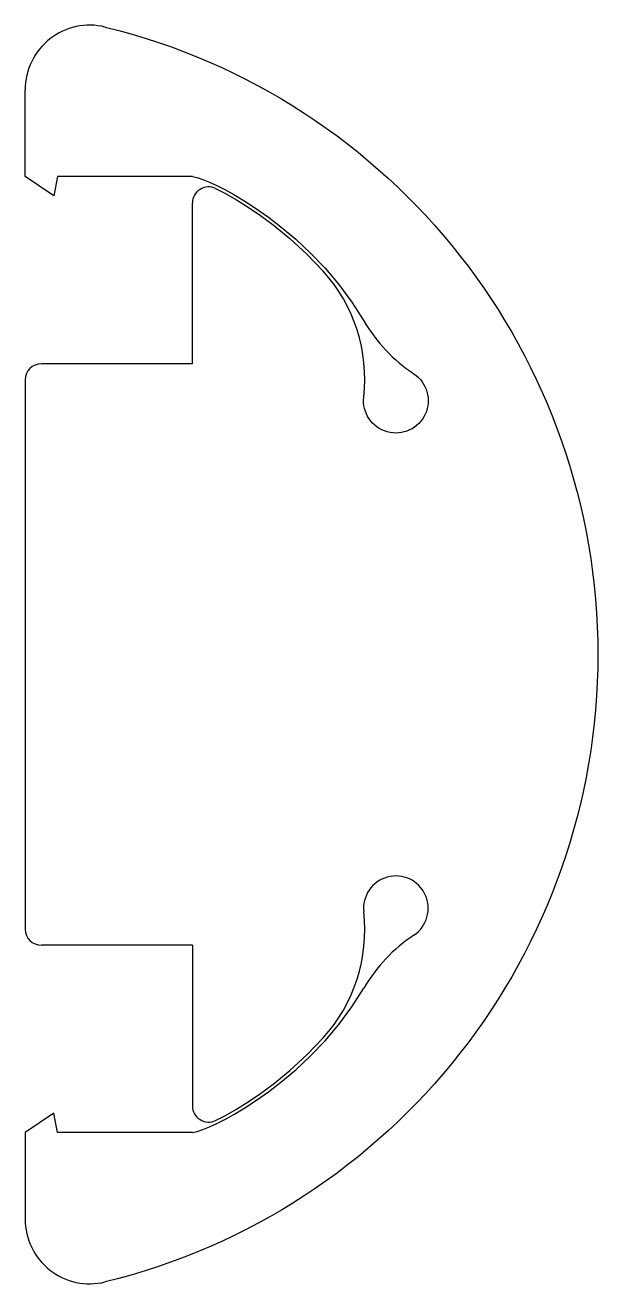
# Model space of a CAD drawing. Extents: x 1.9 to 19.7, y 151.1 to 190.
import ezdxf

# ---------------------------------------------------------------- set-up
doc = ezdxf.new("R2010")
doc.units = 0
doc.header["$LTSCALE"] = 12.7
doc.header["$MEASUREMENT"] = 0
doc.layers.add('VISIBLE', color=7, linetype='CONTINUOUS')

msp = doc.modelspace()

# ---------------------------------------------------------------- linework, layer by layer
at = {"layer": 'VISIBLE'}
for p, q in [((1.948, 185.335), (1.948, 188.017)), ((2.839, 184.735), (1.948, 185.335)), ((2.948, 185.335), (2.839, 184.735)), ((7.123, 185.335), (2.948, 185.335)), ((7.123, 179.535), (7.123, 184.51)), ((7.123, 179.535), (2.448, 179.535)), ((1.948, 179.035), (1.948, 162.033)), ((7.123, 161.533), (2.448, 161.533)), ((7.123, 161.533), (7.123, 156.557)), ((2.839, 156.333), (1.948, 155.733)), ((2.948, 155.733), (2.839, 156.333)), ((1.948, 155.733), (1.948, 153.051)), ((7.123, 155.733), (2.948, 155.733))]:
    msp.add_line(p, q, dxfattribs=at)
at = {"layer": 'VISIBLE', "flags": 128}
for points in [[(7.123, 185.335), (7.267, 185.299), (7.443, 185.24), (7.648, 185.158), (7.877, 185.053), (8.129, 184.926), (8.401, 184.776), (8.743, 184.571), (9.103, 184.335), (9.476, 184.07), (9.859, 183.775), (10.319, 183.387), (10.778, 182.959), (11.226, 182.491), (11.656, 181.985), (12.06, 181.441), (12.43, 180.86)], [(7.84, 184.96), (8.149, 184.802), (8.487, 184.609), (8.848, 184.384), (9.228, 184.126), (9.619, 183.837), (10.141, 183.41), (10.663, 182.931), (11.173, 182.401)], [(7.123, 155.733), (7.267, 155.768), (7.443, 155.827), (7.648, 155.909), (7.877, 156.014), (8.129, 156.142), (8.401, 156.292), (8.743, 156.497), (9.103, 156.733), (9.476, 156.998), (9.859, 157.292), (10.319, 157.68), (10.778, 158.109), (11.226, 158.576), (11.656, 159.083), (12.06, 159.627), (12.43, 160.208)], [(7.84, 156.107), (8.149, 156.266), (8.487, 156.458), (8.848, 156.683), (9.228, 156.941), (9.619, 157.231), (10.141, 157.658), (10.663, 158.137), (11.173, 158.667)]]:
    msp.add_lwpolyline(points, dxfattribs=at)
at = {"layer": 'VISIBLE'}
for centre, radius, start, end in [((3.948, 188.017), 2, 76.2362, 180), ((7.623, 184.51), 0.5, 64.1989, 180), ((7.455, 179.058), 5, 353.6177, 41.9626), ((16.747, 183.382), 5, 210.2915, 236.2955), ((2.448, 179.035), 0.5, 90, 180), ((13.418, 162.677), 1, 303.7045, 186.3823), ((7.455, 162.01), 5, 318.0374, 6.3823), ((2.448, 162.033), 0.5, 180, 270), ((16.747, 157.686), 5, 123.7045, 149.7085), ((7.623, 156.557), 0.5, 180, 295.8011), ((3.948, 153.051), 2, 180, 283.7638)]:
    msp.add_arc(centre, radius, start, end, dxfattribs=at)
at = {"layer": 'VISIBLE', "extrusion": (-1.83697e-16, 6.12323e-17, -1)}
for centre, radius, start, end in [((0.334, 170.534), 20, 103.7638, 256.2362), ((-13.418, 178.391), 1, 123.7045, 6.3823)]:
    msp.add_arc(centre, radius, start, end, dxfattribs=at)

doc.saveas('drawing.dxf')
